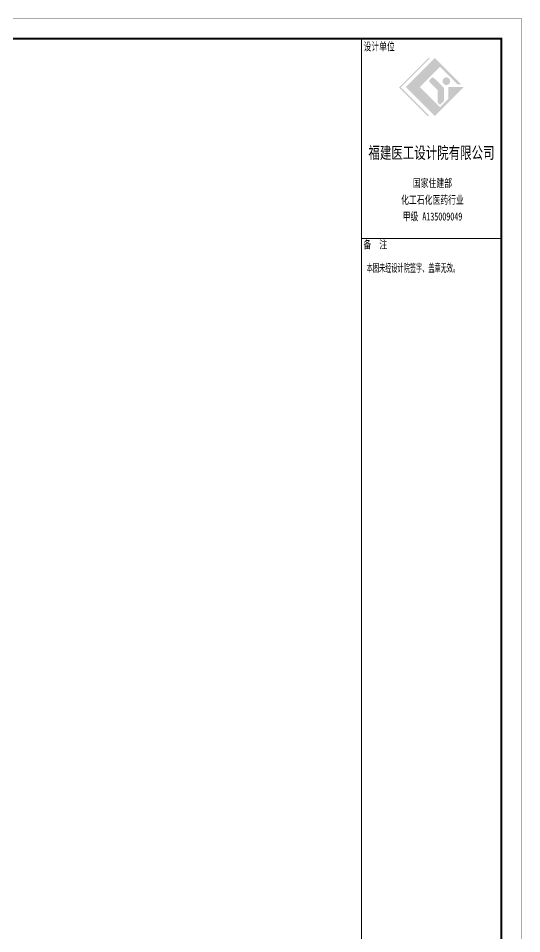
# Model space of a CAD drawing. Extents: x -21254 to 860439, y -324318 to 454338.
# Drawn here: x 492940 to 518103, y -201846 to -156098 of the extents above; entities that cross this region are included whole.
import ezdxf

# ---------------------------------------------------------------- set-up
doc = ezdxf.new("R2010")
doc.units = 0
doc.header["$LTSCALE"] = 1000
doc.header["$MEASUREMENT"] = 0
doc.layers.add('DIMENSION', color=3, linetype='CONTINUOUS')
doc.layers.add('FRAME', color=3, linetype='CONTINUOUS', lineweight=5)
doc.styles.add('FRAME', font='simhei.ttf', dxfattribs={"width": 0.7})

# ---------------------------------------------------------------- blocks, each defined once
blk = doc.blocks.new('BW-42863411', base_point=(676491, -11107, 0))
at = {"layer": 'FRAME'}
h = blk.add_hatch(color=256, dxfattribs=at)
h.paths.add_polyline_path([(790309, 69568), (791318, 70577), (792199, 69696), (792379, 69696), (791056, 71018), (789606, 69568), (791056, 68118), (792507, 69568), (791730, 69568), (791730, 68972), (791318, 68559)], flags=0)
edge = h.paths.add_edge_path(flags=0)
edge.add_arc((791135, 69380), 69.1, 0, 45, ccw=False)
edge.add_line((791204, 69380), (791204, 68797))
edge.add_line((791204, 68797), (791321, 68680))
edge.add_line((791321, 68680), (791519, 68879))
edge.add_line((791519, 68879), (791519, 69490))
edge.add_arc((791450, 69490), 69.1, 360, 405)
edge.add_line((791499, 69539), (791005, 70032))
edge.add_arc((790957, 69983), 69.1, 45, 135)
edge.add_line((790908, 70032), (790793, 69917))
edge.add_arc((790842, 69869), 69.1, 135, 225)
edge.add_line((790793, 69820), (791184, 69429))
edge = h.paths.add_edge_path(flags=0)
edge.add_arc((791636, 69861), 192, 360, 540)
edge.add_arc((791636, 69861), 192, 180, 360)
h.paths.add_polyline_path([(790697, 68118), (790795, 68118), (789363, 69550), (790832, 71018), (790735, 71018), (789266, 69550)], flags=0)
blk.add_line((787391, 61993), (794391, 61993), dxfattribs=at)
for points, const_width in [([(676491, 72993), (676491, -11107), (795391, -11107), (795391, 72993)], 20), ([(678991, 71993), (678991, -10107), (794391, -10107), (794391, 71993)], 100)]:
    blk.add_lwpolyline(points, close=True, dxfattribs=dict(at, const_width=const_width))
at = {"layer": 'FRAME', "const_width": 50}
blk.add_lwpolyline([(787391, 71993), (787391, -10107)], dxfattribs=at)
at = {"layer": 'FRAME', "style": 'FRAME'}
for s, insert, char_height, width, attachment_point in [('设计单位', (787491, 71793), 400, 2368.14, 1), ('福建医工设计院有限公司', (790891, 66251), 600, 9859.32, 5), ('国家住建部', (790941, 64743), 400, 2944.75, 5), ('化工石化医药行业', (790941, 63905), 400, 4781.36, 5), ('甲级 A135009049', (790941, 63076), 400, 4439.66, 5), ('备  注', (787491, 61893), 400, 1758.31, 1), ('{\\W0.55;本图未经设计院签字、盖章无效。}', (787654, 60281), 400, 6834.92, 7)]:
    blk.add_mtext(s, dxfattribs=dict(at, insert=insert, char_height=char_height, width=width, attachment_point=attachment_point))

msp = doc.modelspace()

# ---------------------------------------------------------------- block references
at = {"layer": 'DIMENSION'}
msp.add_blockref('BW-42863411', (399193.009, -240207.747, 0), dxfattribs=at)

doc.saveas('drawing.dxf')
